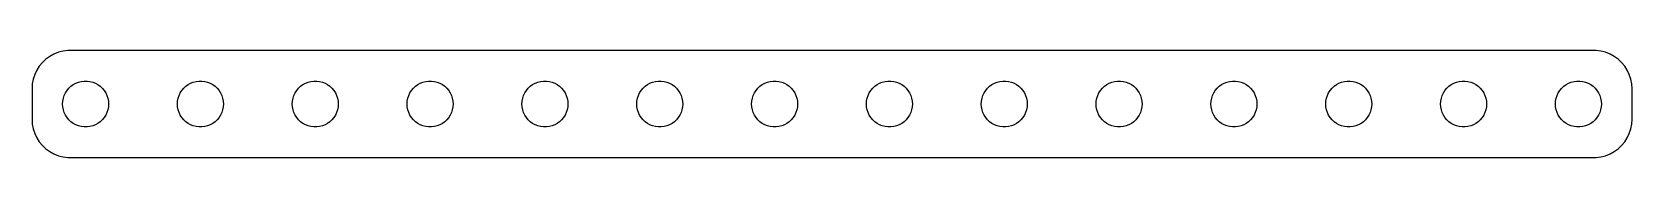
# Model space of a CAD drawing. Header units: metres. Extents: x -104 to 104, y 17 to 31.
import ezdxf

# ---------------------------------------------------------------- set-up
doc = ezdxf.new("R2010")
doc.units = ezdxf.units.M

msp = doc.modelspace()

# ---------------------------------------------------------------- linework, layer by layer
for p, q in [((-103.145, 29.4227), (-103.545, 28.9389)), ((-102.687, 29.8526), (-103.145, 29.4227)), ((-102.179, 30.2216), (-102.687, 29.8526)), ((-101.629, 30.5241), (-102.179, 30.2216)), ((-101.045, 30.7553), (-101.629, 30.5241)), ((-100.437, 30.9114), (-101.045, 30.7553)), ((-99.8139, 30.9901), (-100.437, 30.9114)), ((99.8139, 30.9901), (-99.8139, 30.9901)), ((100.437, 30.9114), (99.8139, 30.9901)), ((101.045, 30.7553), (100.437, 30.9114)), ((101.629, 30.5241), (101.045, 30.7553)), ((102.179, 30.2216), (101.629, 30.5241)), ((102.687, 29.8526), (102.179, 30.2216)), ((103.145, 29.4227), (102.687, 29.8526)), ((103.545, 28.9389), (103.145, 29.4227)), ((-104.343, 27.2434), (-104.461, 26.6267)), ((-104.149, 27.8406), (-104.343, 27.2434)), ((-103.882, 28.4088), (-104.149, 27.8406)), ((-103.545, 28.9389), (-103.882, 28.4088)), ((103.882, 28.4088), (103.545, 28.9389)), ((104.149, 27.8406), (103.882, 28.4088)), ((104.343, 27.2434), (104.149, 27.8406)), ((104.461, 26.6267), (104.343, 27.2434)), ((-104.461, 26.6267), (-104.5, 26)), ((-104.5, 26), (-104.5, 22)), ((-100.406, 24.7461), (-100.289, 25.1044)), ((-100.289, 25.1044), (-100.129, 25.4453)), ((-100.129, 25.4453), (-99.927, 25.7634)), ((-99.927, 25.7634), (-99.6869, 26.0536)), ((-99.6869, 26.0536), (-99.4123, 26.3115)), ((-99.4123, 26.3115), (-99.1075, 26.533)), ((-99.1075, 26.533), (-98.7773, 26.7145)), ((-98.7773, 26.7145), (-98.427, 26.8532)), ((-98.427, 26.8532), (-98.0621, 26.9469)), ((-98.0621, 26.9469), (-97.6884, 26.9941)), ((-97.6884, 26.9941), (-97.3116, 26.9941)), ((-97.3116, 26.9941), (-96.9379, 26.9469)), ((-96.9379, 26.9469), (-96.573, 26.8532)), ((-96.573, 26.8532), (-96.2227, 26.7145)), ((-96.2227, 26.7145), (-95.8925, 26.533)), ((-95.8925, 26.533), (-95.5877, 26.3115)), ((-95.5877, 26.3115), (-95.3131, 26.0536)), ((-95.3131, 26.0536), (-95.073, 25.7634)), ((-95.073, 25.7634), (-94.8711, 25.4453)), ((-94.8711, 25.4453), (-94.7107, 25.1044)), ((-94.7107, 25.1044), (-94.5943, 24.7461)), ((-85.4057, 24.7461), (-85.2893, 25.1044)), ((-85.2893, 25.1044), (-85.1289, 25.4453)), ((-85.1289, 25.4453), (-84.927, 25.7634)), ((-84.927, 25.7634), (-84.6869, 26.0536)), ((-84.6869, 26.0536), (-84.4123, 26.3115)), ((-84.4123, 26.3115), (-84.1075, 26.533)), ((-84.1075, 26.533), (-83.7773, 26.7145)), ((-83.7773, 26.7145), (-83.427, 26.8532)), ((-83.427, 26.8532), (-83.0621, 26.9469)), ((-83.0621, 26.9469), (-82.6884, 26.9941)), ((-82.6884, 26.9941), (-82.3116, 26.9941)), ((-82.3116, 26.9941), (-81.9379, 26.9469)), ((-81.9379, 26.9469), (-81.573, 26.8532)), ((-81.573, 26.8532), (-81.2227, 26.7145)), ((-81.2227, 26.7145), (-80.8925, 26.533)), ((-80.8925, 26.533), (-80.5877, 26.3115)), ((-80.5877, 26.3115), (-80.3131, 26.0536)), ((-80.3131, 26.0536), (-80.073, 25.7634)), ((-80.073, 25.7634), (-79.8711, 25.4453)), ((-79.8711, 25.4453), (-79.7107, 25.1044)), ((-79.7107, 25.1044), (-79.5943, 24.7461)), ((-70.4057, 24.7461), (-70.2893, 25.1044)), ((-70.2893, 25.1044), (-70.1289, 25.4453)), ((-70.1289, 25.4453), (-69.927, 25.7634)), ((-69.927, 25.7634), (-69.6869, 26.0536)), ((-69.6869, 26.0536), (-69.4123, 26.3115)), ((-69.4123, 26.3115), (-69.1075, 26.533)), ((-69.1075, 26.533), (-68.7773, 26.7145)), ((-68.7773, 26.7145), (-68.427, 26.8532)), ((-68.427, 26.8532), (-68.0621, 26.9469)), ((-68.0621, 26.9469), (-67.6884, 26.9941)), ((-67.6884, 26.9941), (-67.3116, 26.9941)), ((-67.3116, 26.9941), (-66.9379, 26.9469)), ((-66.9379, 26.9469), (-66.573, 26.8532)), ((-66.573, 26.8532), (-66.2227, 26.7145)), ((-66.2227, 26.7145), (-65.8925, 26.533)), ((-65.8925, 26.533), (-65.5877, 26.3115)), ((-65.5877, 26.3115), (-65.3131, 26.0536)), ((-65.3131, 26.0536), (-65.073, 25.7634)), ((-65.073, 25.7634), (-64.8711, 25.4453)), ((-64.8711, 25.4453), (-64.7107, 25.1044)), ((-64.7107, 25.1044), (-64.5943, 24.7461)), ((-55.4057, 24.7461), (-55.2893, 25.1044)), ((-55.2893, 25.1044), (-55.1289, 25.4453)), ((-55.1289, 25.4453), (-54.927, 25.7634)), ((-54.927, 25.7634), (-54.6869, 26.0536)), ((-54.6869, 26.0536), (-54.4123, 26.3115)), ((-54.4123, 26.3115), (-54.1075, 26.533)), ((-54.1075, 26.533), (-53.7773, 26.7145)), ((-53.7773, 26.7145), (-53.427, 26.8532)), ((-53.427, 26.8532), (-53.0621, 26.9469)), ((-53.0621, 26.9469), (-52.6884, 26.9941)), ((-52.6884, 26.9941), (-52.3116, 26.9941)), ((-52.3116, 26.9941), (-51.9379, 26.9469)), ((-51.9379, 26.9469), (-51.5729, 26.8532)), ((-51.5729, 26.8532), (-51.2227, 26.7145)), ((-51.2227, 26.7145), (-50.8925, 26.533)), ((-50.8925, 26.533), (-50.5877, 26.3115)), ((-50.5877, 26.3115), (-50.3131, 26.0536)), ((-50.3131, 26.0536), (-50.0729, 25.7634)), ((-50.0729, 25.7634), (-49.8711, 25.4453)), ((-49.8711, 25.4453), (-49.7107, 25.1044)), ((-49.7107, 25.1044), (-49.5942, 24.7461)), ((-40.4057, 24.7461), (-40.2893, 25.1044)), ((-40.2893, 25.1044), (-40.1289, 25.4453)), ((-40.1289, 25.4453), (-39.927, 25.7634)), ((-39.927, 25.7634), (-39.6869, 26.0536)), ((-39.6869, 26.0536), (-39.4123, 26.3115)), ((-39.4123, 26.3115), (-39.1075, 26.533)), ((-39.1075, 26.533), (-38.7773, 26.7145)), ((-38.7773, 26.7145), (-38.427, 26.8532)), ((-38.427, 26.8532), (-38.0621, 26.9469)), ((-38.0621, 26.9469), (-37.6884, 26.9941)), ((-37.6884, 26.9941), (-37.3116, 26.9941)), ((-37.3116, 26.9941), (-36.9379, 26.9469)), ((-36.9379, 26.9469), (-36.5729, 26.8532)), ((-36.5729, 26.8532), (-36.2227, 26.7145)), ((-36.2227, 26.7145), (-35.8925, 26.533)), ((-35.8925, 26.533), (-35.5877, 26.3115)), ((-35.5877, 26.3115), (-35.3131, 26.0536)), ((-35.3131, 26.0536), (-35.0729, 25.7634)), ((-35.0729, 25.7634), (-34.8711, 25.4453)), ((-34.8711, 25.4453), (-34.7107, 25.1044)), ((-34.7107, 25.1044), (-34.5942, 24.7461)), ((-25.4057, 24.7461), (-25.2893, 25.1044)), ((-25.2893, 25.1044), (-25.1289, 25.4453)), ((-25.1289, 25.4453), (-24.927, 25.7634)), ((-24.927, 25.7634), (-24.6869, 26.0536)), ((-24.6869, 26.0536), (-24.4123, 26.3115)), ((-24.4123, 26.3115), (-24.1075, 26.533)), ((-24.1075, 26.533), (-23.7773, 26.7145)), ((-23.7773, 26.7145), (-23.427, 26.8532)), ((-23.427, 26.8532), (-23.0621, 26.9469)), ((-23.0621, 26.9469), (-22.6884, 26.9941)), ((-22.6884, 26.9941), (-22.3116, 26.9941)), ((-22.3116, 26.9941), (-21.9379, 26.9469)), ((-21.9379, 26.9469), (-21.5729, 26.8532)), ((-21.5729, 26.8532), (-21.2227, 26.7145)), ((-21.2227, 26.7145), (-20.8925, 26.533)), ((-20.8925, 26.533), (-20.5877, 26.3115)), ((-20.5877, 26.3115), (-20.3131, 26.0536)), ((-20.3131, 26.0536), (-20.0729, 25.7634)), ((-20.0729, 25.7634), (-19.8711, 25.4453)), ((-19.8711, 25.4453), (-19.7107, 25.1044)), ((-19.7107, 25.1044), (-19.5942, 24.7461)), ((-10.4057, 24.7461), (-10.2893, 25.1044)), ((-10.2893, 25.1044), (-10.1289, 25.4453)), ((-10.1289, 25.4453), (-9.92705, 25.7634)), ((-9.92705, 25.7634), (-9.6869, 26.0536)), ((-9.6869, 26.0536), (-9.41226, 26.3115)), ((-9.41226, 26.3115), (-9.10747, 26.533)), ((-9.10747, 26.533), (-8.77733, 26.7145)), ((-8.77733, 26.7145), (-8.42705, 26.8532)), ((-8.42705, 26.8532), (-8.06213, 26.9469)), ((-8.06213, 26.9469), (-7.68837, 26.9941)), ((-7.68837, 26.9941), (-7.31161, 26.9941)), ((-7.31161, 26.9941), (-6.93785, 26.9469)), ((-6.93785, 26.9469), (-6.57294, 26.8532)), ((-6.57294, 26.8532), (-6.22266, 26.7145)), ((-6.22266, 26.7145), (-5.89252, 26.533)), ((-5.89252, 26.533), (-5.58772, 26.3115)), ((-5.58772, 26.3115), (-5.31308, 26.0536)), ((-5.31308, 26.0536), (-5.07294, 25.7634)), ((-5.07294, 25.7634), (-4.87108, 25.4453)), ((-4.87108, 25.4453), (-4.71066, 25.1044)), ((-4.71066, 25.1044), (-4.59424, 24.7461)), ((4.59424, 24.7461), (4.71066, 25.1044)), ((4.71066, 25.1044), (4.87108, 25.4453)), ((4.87108, 25.4453), (5.07294, 25.7634)), ((5.07294, 25.7634), (5.31308, 26.0536)), ((5.31308, 26.0536), (5.58772, 26.3115)), ((5.58772, 26.3115), (5.89252, 26.533)), ((5.89252, 26.533), (6.22266, 26.7145)), ((6.22266, 26.7145), (6.57294, 26.8532)), ((6.57294, 26.8532), (6.93785, 26.9469)), ((6.93785, 26.9469), (7.31161, 26.9941)), ((7.31161, 26.9941), (7.68837, 26.9941)), ((7.68837, 26.9941), (8.06213, 26.9469)), ((8.06213, 26.9469), (8.42705, 26.8532)), ((8.42705, 26.8532), (8.77733, 26.7145)), ((8.77733, 26.7145), (9.10747, 26.533)), ((9.10747, 26.533), (9.41226, 26.3115)), ((9.41226, 26.3115), (9.6869, 26.0536)), ((9.6869, 26.0536), (9.92705, 25.7634)), ((9.92705, 25.7634), (10.1289, 25.4453)), ((10.1289, 25.4453), (10.2893, 25.1044)), ((10.2893, 25.1044), (10.4057, 24.7461)), ((19.5942, 24.7461), (19.7107, 25.1044)), ((19.7107, 25.1044), (19.8711, 25.4453)), ((19.8711, 25.4453), (20.0729, 25.7634)), ((20.0729, 25.7634), (20.3131, 26.0536)), ((20.3131, 26.0536), (20.5877, 26.3115)), ((20.5877, 26.3115), (20.8925, 26.533)), ((20.8925, 26.533), (21.2227, 26.7145)), ((21.2227, 26.7145), (21.5729, 26.8532)), ((21.5729, 26.8532), (21.9379, 26.9469)), ((21.9379, 26.9469), (22.3116, 26.9941)), ((22.3116, 26.9941), (22.6884, 26.9941)), ((22.6884, 26.9941), (23.0621, 26.9469)), ((23.0621, 26.9469), (23.427, 26.8532)), ((23.427, 26.8532), (23.7773, 26.7145)), ((23.7773, 26.7145), (24.1075, 26.533)), ((24.1075, 26.533), (24.4123, 26.3115)), ((24.4123, 26.3115), (24.6869, 26.0536)), ((24.6869, 26.0536), (24.927, 25.7634)), ((24.927, 25.7634), (25.1289, 25.4453)), ((25.1289, 25.4453), (25.2893, 25.1044)), ((25.2893, 25.1044), (25.4057, 24.7461)), ((34.5942, 24.7461), (34.7107, 25.1044)), ((34.7107, 25.1044), (34.8711, 25.4453)), ((34.8711, 25.4453), (35.0729, 25.7634)), ((35.0729, 25.7634), (35.3131, 26.0536)), ((35.3131, 26.0536), (35.5877, 26.3115)), ((35.5877, 26.3115), (35.8925, 26.533)), ((35.8925, 26.533), (36.2227, 26.7145)), ((36.2227, 26.7145), (36.5729, 26.8532)), ((36.5729, 26.8532), (36.9379, 26.9469)), ((36.9379, 26.9469), (37.3116, 26.9941)), ((37.3116, 26.9941), (37.6884, 26.9941)), ((37.6884, 26.9941), (38.0621, 26.9469)), ((38.0621, 26.9469), (38.427, 26.8532)), ((38.427, 26.8532), (38.7773, 26.7145)), ((38.7773, 26.7145), (39.1075, 26.533)), ((39.1075, 26.533), (39.4123, 26.3115)), ((39.4123, 26.3115), (39.6869, 26.0536)), ((39.6869, 26.0536), (39.927, 25.7634)), ((39.927, 25.7634), (40.1289, 25.4453)), ((40.1289, 25.4453), (40.2893, 25.1044)), ((40.2893, 25.1044), (40.4057, 24.7461)), ((49.5942, 24.7461), (49.7107, 25.1044)), ((49.7107, 25.1044), (49.8711, 25.4453)), ((49.8711, 25.4453), (50.0729, 25.7634)), ((50.0729, 25.7634), (50.3131, 26.0536)), ((50.3131, 26.0536), (50.5877, 26.3115)), ((50.5877, 26.3115), (50.8925, 26.533)), ((50.8925, 26.533), (51.2227, 26.7145)), ((51.2227, 26.7145), (51.5729, 26.8532)), ((51.5729, 26.8532), (51.9379, 26.9469)), ((51.9379, 26.9469), (52.3116, 26.9941)), ((52.3116, 26.9941), (52.6884, 26.9941)), ((52.6884, 26.9941), (53.0621, 26.9469)), ((53.0621, 26.9469), (53.427, 26.8532)), ((53.427, 26.8532), (53.7773, 26.7145)), ((53.7773, 26.7145), (54.1075, 26.533)), ((54.1075, 26.533), (54.4123, 26.3115)), ((54.4123, 26.3115), (54.6869, 26.0536)), ((54.6869, 26.0536), (54.927, 25.7634)), ((54.927, 25.7634), (55.1289, 25.4453)), ((55.1289, 25.4453), (55.2893, 25.1044)), ((55.2893, 25.1044), (55.4057, 24.7461)), ((64.5943, 24.7461), (64.7107, 25.1044)), ((64.7107, 25.1044), (64.8711, 25.4453)), ((64.8711, 25.4453), (65.073, 25.7634)), ((65.073, 25.7634), (65.3131, 26.0536)), ((65.3131, 26.0536), (65.5877, 26.3115)), ((65.5877, 26.3115), (65.8925, 26.533)), ((65.8925, 26.533), (66.2227, 26.7145)), ((66.2227, 26.7145), (66.573, 26.8532)), ((66.573, 26.8532), (66.9379, 26.9469)), ((66.9379, 26.9469), (67.3116, 26.9941)), ((67.3116, 26.9941), (67.6884, 26.9941)), ((67.6884, 26.9941), (68.0621, 26.9469)), ((68.0621, 26.9469), (68.427, 26.8532)), ((68.427, 26.8532), (68.7773, 26.7145)), ((68.7773, 26.7145), (69.1075, 26.533)), ((69.1075, 26.533), (69.4123, 26.3115)), ((69.4123, 26.3115), (69.6869, 26.0536)), ((69.6869, 26.0536), (69.927, 25.7634)), ((69.927, 25.7634), (70.1289, 25.4453)), ((70.1289, 25.4453), (70.2893, 25.1044)), ((70.2893, 25.1044), (70.4057, 24.7461)), ((79.5943, 24.7461), (79.7107, 25.1044)), ((79.7107, 25.1044), (79.8711, 25.4453)), ((79.8711, 25.4453), (80.073, 25.7634)), ((80.073, 25.7634), (80.3131, 26.0536)), ((80.3131, 26.0536), (80.5877, 26.3115)), ((80.5877, 26.3115), (80.8925, 26.533)), ((80.8925, 26.533), (81.2227, 26.7145)), ((81.2227, 26.7145), (81.573, 26.8532)), ((81.573, 26.8532), (81.9379, 26.9469)), ((81.9379, 26.9469), (82.3116, 26.9941)), ((82.3116, 26.9941), (82.6884, 26.9941)), ((82.6884, 26.9941), (83.0621, 26.9469)), ((83.0621, 26.9469), (83.427, 26.8532)), ((83.427, 26.8532), (83.7773, 26.7145)), ((83.7773, 26.7145), (84.1075, 26.533)), ((84.1075, 26.533), (84.4123, 26.3115)), ((84.4123, 26.3115), (84.6869, 26.0536)), ((84.6869, 26.0536), (84.927, 25.7634)), ((84.927, 25.7634), (85.1289, 25.4453)), ((85.1289, 25.4453), (85.2893, 25.1044)), ((85.2893, 25.1044), (85.4057, 24.7461)), ((94.5943, 24.7461), (94.7107, 25.1044)), ((94.7107, 25.1044), (94.8711, 25.4453)), ((94.8711, 25.4453), (95.073, 25.7634)), ((95.073, 25.7634), (95.3131, 26.0536)), ((95.3131, 26.0536), (95.5877, 26.3115)), ((95.5877, 26.3115), (95.8925, 26.533)), ((95.8925, 26.533), (96.2227, 26.7145)), ((96.2227, 26.7145), (96.573, 26.8532)), ((96.573, 26.8532), (96.9379, 26.9469)), ((96.9379, 26.9469), (97.3116, 26.9941)), ((97.3116, 26.9941), (97.6884, 26.9941)), ((97.6884, 26.9941), (98.0621, 26.9469)), ((98.0621, 26.9469), (98.427, 26.8532)), ((98.427, 26.8532), (98.7773, 26.7145)), ((98.7773, 26.7145), (99.1075, 26.533)), ((99.1075, 26.533), (99.4123, 26.3115)), ((99.4123, 26.3115), (99.6869, 26.0536)), ((99.6869, 26.0536), (99.927, 25.7634)), ((99.927, 25.7634), (100.129, 25.4453)), ((100.129, 25.4453), (100.289, 25.1044)), ((100.289, 25.1044), (100.406, 24.7461)), ((104.5, 26), (104.461, 26.6267)), ((104.5, 22), (104.5, 26)), ((-100.5, 24), (-100.476, 24.376)), ((-100.476, 23.624), (-100.5, 24)), ((-100.476, 24.376), (-100.406, 24.7461)), ((-100.406, 23.2539), (-100.476, 23.624)), ((-100.289, 22.8956), (-100.406, 23.2539)), ((-94.5943, 23.2539), (-94.7107, 22.8956)), ((-94.5943, 24.7461), (-94.5237, 24.376)), ((-94.5237, 23.624), (-94.5943, 23.2539)), ((-94.5237, 24.376), (-94.5, 24)), ((-94.5, 24), (-94.5237, 23.624)), ((-85.5, 24), (-85.4763, 24.376)), ((-85.4763, 23.624), (-85.5, 24)), ((-85.4763, 24.376), (-85.4057, 24.7461)), ((-85.4057, 23.2539), (-85.4763, 23.624)), ((-85.2893, 22.8956), (-85.4057, 23.2539)), ((-79.5943, 23.2539), (-79.7107, 22.8956)), ((-79.5943, 24.7461), (-79.5237, 24.376)), ((-79.5237, 23.624), (-79.5943, 23.2539)), ((-79.5237, 24.376), (-79.5, 24)), ((-79.5, 24), (-79.5237, 23.624)), ((-70.5, 24), (-70.4763, 24.376)), ((-70.4763, 23.624), (-70.5, 24)), ((-70.4763, 24.376), (-70.4057, 24.7461)), ((-70.4057, 23.2539), (-70.4763, 23.624)), ((-70.2893, 22.8956), (-70.4057, 23.2539)), ((-64.5943, 23.2539), (-64.7107, 22.8956)), ((-64.5943, 24.7461), (-64.5237, 24.376)), ((-64.5237, 23.624), (-64.5943, 23.2539)), ((-64.5237, 24.376), (-64.5, 24)), ((-64.5, 24), (-64.5237, 23.624)), ((-55.5, 24), (-55.4763, 24.376)), ((-55.4763, 23.624), (-55.5, 24)), ((-55.4763, 24.376), (-55.4057, 24.7461)), ((-55.4057, 23.2539), (-55.4763, 23.624)), ((-55.2893, 22.8956), (-55.4057, 23.2539)), ((-49.5942, 23.2539), (-49.7107, 22.8956)), ((-49.5942, 24.7461), (-49.5237, 24.376)), ((-49.5237, 23.624), (-49.5942, 23.2539)), ((-49.5237, 24.376), (-49.5, 24)), ((-49.5, 24), (-49.5237, 23.624)), ((-40.5, 24), (-40.4763, 24.376)), ((-40.4763, 23.624), (-40.5, 24)), ((-40.4763, 24.376), (-40.4057, 24.7461)), ((-40.4057, 23.2539), (-40.4763, 23.624)), ((-40.2893, 22.8956), (-40.4057, 23.2539)), ((-34.5942, 23.2539), (-34.7107, 22.8956)), ((-34.5942, 24.7461), (-34.5237, 24.376)), ((-34.5237, 23.624), (-34.5942, 23.2539)), ((-34.5237, 24.376), (-34.5, 24)), ((-34.5, 24), (-34.5237, 23.624)), ((-25.5, 24), (-25.4763, 24.376)), ((-25.4763, 23.624), (-25.5, 24)), ((-25.4763, 24.376), (-25.4057, 24.7461)), ((-25.4057, 23.2539), (-25.4763, 23.624)), ((-25.2893, 22.8956), (-25.4057, 23.2539)), ((-19.5942, 23.2539), (-19.7107, 22.8956)), ((-19.5942, 24.7461), (-19.5237, 24.376)), ((-19.5237, 23.624), (-19.5942, 23.2539)), ((-19.5237, 24.376), (-19.5, 24)), ((-19.5, 24), (-19.5237, 23.624)), ((-10.5, 24), (-10.4763, 24.376)), ((-10.4763, 23.624), (-10.5, 24)), ((-10.4763, 24.376), (-10.4057, 24.7461)), ((-10.4057, 23.2539), (-10.4763, 23.624)), ((-10.2893, 22.8956), (-10.4057, 23.2539)), ((-4.59424, 23.2539), (-4.71066, 22.8956)), ((-4.59424, 24.7461), (-4.52365, 24.376)), ((-4.52365, 23.624), (-4.59424, 23.2539)), ((-4.52365, 24.376), (-4.5, 24)), ((-4.5, 24), (-4.52365, 23.624)), ((4.5, 24), (4.52365, 24.376)), ((4.52365, 23.624), (4.5, 24)), ((4.52365, 24.376), (4.59424, 24.7461)), ((4.59424, 23.2539), (4.52365, 23.624)), ((4.71066, 22.8956), (4.59424, 23.2539)), ((10.4057, 23.2539), (10.2893, 22.8956)), ((10.4057, 24.7461), (10.4763, 24.376)), ((10.4763, 23.624), (10.4057, 23.2539)), ((10.4763, 24.376), (10.5, 24)), ((10.5, 24), (10.4763, 23.624)), ((19.5, 24), (19.5237, 24.376)), ((19.5237, 23.624), (19.5, 24)), ((19.5237, 24.376), (19.5942, 24.7461)), ((19.5942, 23.2539), (19.5237, 23.624)), ((19.7107, 22.8956), (19.5942, 23.2539)), ((25.4057, 23.2539), (25.2893, 22.8956)), ((25.4057, 24.7461), (25.4763, 24.376)), ((25.4763, 23.624), (25.4057, 23.2539)), ((25.4763, 24.376), (25.5, 24)), ((25.5, 24), (25.4763, 23.624)), ((34.5, 24), (34.5237, 24.376)), ((34.5237, 23.624), (34.5, 24)), ((34.5237, 24.376), (34.5942, 24.7461)), ((34.5942, 23.2539), (34.5237, 23.624)), ((34.7107, 22.8956), (34.5942, 23.2539)), ((40.4057, 23.2539), (40.2893, 22.8956)), ((40.4057, 24.7461), (40.4763, 24.376)), ((40.4763, 23.624), (40.4057, 23.2539)), ((40.4763, 24.376), (40.5, 24)), ((40.5, 24), (40.4763, 23.624)), ((49.5, 24), (49.5237, 24.376)), ((49.5237, 23.624), (49.5, 24)), ((49.5237, 24.376), (49.5942, 24.7461)), ((49.5942, 23.2539), (49.5237, 23.624)), ((49.7107, 22.8956), (49.5942, 23.2539)), ((55.4057, 23.2539), (55.2893, 22.8956)), ((55.4057, 24.7461), (55.4763, 24.376)), ((55.4763, 23.624), (55.4057, 23.2539)), ((55.4763, 24.376), (55.5, 24)), ((55.5, 24), (55.4763, 23.624)), ((64.5, 24), (64.5237, 24.376)), ((64.5237, 23.624), (64.5, 24)), ((64.5237, 24.376), (64.5943, 24.7461)), ((64.5943, 23.2539), (64.5237, 23.624)), ((64.7107, 22.8956), (64.5943, 23.2539)), ((70.4057, 23.2539), (70.2893, 22.8956)), ((70.4057, 24.7461), (70.4763, 24.376)), ((70.4763, 23.624), (70.4057, 23.2539)), ((70.4763, 24.376), (70.5, 24)), ((70.5, 24), (70.4763, 23.624)), ((79.5, 24), (79.5237, 24.376)), ((79.5237, 23.624), (79.5, 24)), ((79.5237, 24.376), (79.5943, 24.7461)), ((79.5943, 23.2539), (79.5237, 23.624)), ((79.7107, 22.8956), (79.5943, 23.2539)), ((85.4057, 23.2539), (85.2893, 22.8956)), ((85.4057, 24.7461), (85.4763, 24.376)), ((85.4763, 23.624), (85.4057, 23.2539)), ((85.4763, 24.376), (85.5, 24)), ((85.5, 24), (85.4763, 23.624)), ((94.5, 24), (94.5237, 24.376)), ((94.5237, 23.624), (94.5, 24)), ((94.5237, 24.376), (94.5943, 24.7461)), ((94.5943, 23.2539), (94.5237, 23.624)), ((94.7107, 22.8956), (94.5943, 23.2539)), ((100.406, 23.2539), (100.289, 22.8956)), ((100.406, 24.7461), (100.476, 24.376)), ((100.476, 23.624), (100.406, 23.2539)), ((100.476, 24.376), (100.5, 24)), ((100.5, 24), (100.476, 23.624)), ((-104.5, 22), (-104.461, 21.3733)), ((-104.461, 21.3733), (-104.343, 20.7566)), ((-100.129, 22.5547), (-100.289, 22.8956)), ((-99.927, 22.2366), (-100.129, 22.5547)), ((-99.6869, 21.9464), (-99.927, 22.2366)), ((-99.4123, 21.6885), (-99.6869, 21.9464)), ((-99.1075, 21.467), (-99.4123, 21.6885)), ((-98.7773, 21.2855), (-99.1075, 21.467)), ((-98.427, 21.1468), (-98.7773, 21.2855)), ((-98.0621, 21.0531), (-98.427, 21.1468)), ((-97.6884, 21.0059), (-98.0621, 21.0531)), ((-97.3116, 21.0059), (-97.6884, 21.0059)), ((-96.9379, 21.0531), (-97.3116, 21.0059)), ((-96.573, 21.1468), (-96.9379, 21.0531)), ((-96.2227, 21.2855), (-96.573, 21.1468)), ((-95.8925, 21.467), (-96.2227, 21.2855)), ((-95.5877, 21.6885), (-95.8925, 21.467)), ((-95.3131, 21.9464), (-95.5877, 21.6885)), ((-95.073, 22.2366), (-95.3131, 21.9464)), ((-94.8711, 22.5547), (-95.073, 22.2366)), ((-94.7107, 22.8956), (-94.8711, 22.5547)), ((-85.1289, 22.5547), (-85.2893, 22.8956)), ((-84.927, 22.2366), (-85.1289, 22.5547)), ((-84.6869, 21.9464), (-84.927, 22.2366)), ((-84.4123, 21.6885), (-84.6869, 21.9464)), ((-84.1075, 21.467), (-84.4123, 21.6885)), ((-83.7773, 21.2855), (-84.1075, 21.467)), ((-83.427, 21.1468), (-83.7773, 21.2855)), ((-83.0621, 21.0531), (-83.427, 21.1468)), ((-82.6884, 21.0059), (-83.0621, 21.0531)), ((-82.3116, 21.0059), (-82.6884, 21.0059)), ((-81.9379, 21.0531), (-82.3116, 21.0059)), ((-81.573, 21.1468), (-81.9379, 21.0531)), ((-81.2227, 21.2855), (-81.573, 21.1468)), ((-80.8925, 21.467), (-81.2227, 21.2855)), ((-80.5877, 21.6885), (-80.8925, 21.467)), ((-80.3131, 21.9464), (-80.5877, 21.6885)), ((-80.073, 22.2366), (-80.3131, 21.9464)), ((-79.8711, 22.5547), (-80.073, 22.2366)), ((-79.7107, 22.8956), (-79.8711, 22.5547)), ((-70.1289, 22.5547), (-70.2893, 22.8956)), ((-69.927, 22.2366), (-70.1289, 22.5547)), ((-69.6869, 21.9464), (-69.927, 22.2366)), ((-69.4123, 21.6885), (-69.6869, 21.9464)), ((-69.1075, 21.467), (-69.4123, 21.6885)), ((-68.7773, 21.2855), (-69.1075, 21.467)), ((-68.427, 21.1468), (-68.7773, 21.2855)), ((-68.0621, 21.0531), (-68.427, 21.1468)), ((-67.6884, 21.0059), (-68.0621, 21.0531)), ((-67.3116, 21.0059), (-67.6884, 21.0059)), ((-66.9379, 21.0531), (-67.3116, 21.0059)), ((-66.573, 21.1468), (-66.9379, 21.0531)), ((-66.2227, 21.2855), (-66.573, 21.1468)), ((-65.8925, 21.467), (-66.2227, 21.2855)), ((-65.5877, 21.6885), (-65.8925, 21.467)), ((-65.3131, 21.9464), (-65.5877, 21.6885)), ((-65.073, 22.2366), (-65.3131, 21.9464)), ((-64.8711, 22.5547), (-65.073, 22.2366)), ((-64.7107, 22.8956), (-64.8711, 22.5547)), ((-55.1289, 22.5547), (-55.2893, 22.8956)), ((-54.927, 22.2366), (-55.1289, 22.5547)), ((-54.6869, 21.9464), (-54.927, 22.2366)), ((-54.4123, 21.6885), (-54.6869, 21.9464)), ((-54.1075, 21.467), (-54.4123, 21.6885)), ((-53.7773, 21.2855), (-54.1075, 21.467)), ((-53.427, 21.1468), (-53.7773, 21.2855)), ((-53.0621, 21.0531), (-53.427, 21.1468)), ((-52.6884, 21.0059), (-53.0621, 21.0531)), ((-52.3116, 21.0059), (-52.6884, 21.0059)), ((-51.9379, 21.0531), (-52.3116, 21.0059)), ((-51.5729, 21.1468), (-51.9379, 21.0531)), ((-51.2227, 21.2855), (-51.5729, 21.1468)), ((-50.8925, 21.467), (-51.2227, 21.2855)), ((-50.5877, 21.6885), (-50.8925, 21.467)), ((-50.3131, 21.9464), (-50.5877, 21.6885)), ((-50.0729, 22.2366), (-50.3131, 21.9464)), ((-49.8711, 22.5547), (-50.0729, 22.2366)), ((-49.7107, 22.8956), (-49.8711, 22.5547)), ((-40.1289, 22.5547), (-40.2893, 22.8956)), ((-39.927, 22.2366), (-40.1289, 22.5547)), ((-39.6869, 21.9464), (-39.927, 22.2366)), ((-39.4123, 21.6885), (-39.6869, 21.9464)), ((-39.1075, 21.467), (-39.4123, 21.6885)), ((-38.7773, 21.2855), (-39.1075, 21.467)), ((-38.427, 21.1468), (-38.7773, 21.2855)), ((-38.0621, 21.0531), (-38.427, 21.1468)), ((-37.6884, 21.0059), (-38.0621, 21.0531)), ((-37.3116, 21.0059), (-37.6884, 21.0059)), ((-36.9379, 21.0531), (-37.3116, 21.0059)), ((-36.5729, 21.1468), (-36.9379, 21.0531)), ((-36.2227, 21.2855), (-36.5729, 21.1468)), ((-35.8925, 21.467), (-36.2227, 21.2855)), ((-35.5877, 21.6885), (-35.8925, 21.467)), ((-35.3131, 21.9464), (-35.5877, 21.6885)), ((-35.0729, 22.2366), (-35.3131, 21.9464)), ((-34.8711, 22.5547), (-35.0729, 22.2366)), ((-34.7107, 22.8956), (-34.8711, 22.5547)), ((-25.1289, 22.5547), (-25.2893, 22.8956)), ((-24.927, 22.2366), (-25.1289, 22.5547)), ((-24.6869, 21.9464), (-24.927, 22.2366)), ((-24.4123, 21.6885), (-24.6869, 21.9464)), ((-24.1075, 21.467), (-24.4123, 21.6885)), ((-23.7773, 21.2855), (-24.1075, 21.467)), ((-23.427, 21.1468), (-23.7773, 21.2855)), ((-23.0621, 21.0531), (-23.427, 21.1468)), ((-22.6884, 21.0059), (-23.0621, 21.0531)), ((-22.3116, 21.0059), (-22.6884, 21.0059)), ((-21.9379, 21.0531), (-22.3116, 21.0059)), ((-21.5729, 21.1468), (-21.9379, 21.0531)), ((-21.2227, 21.2855), (-21.5729, 21.1468)), ((-20.8925, 21.467), (-21.2227, 21.2855)), ((-20.5877, 21.6885), (-20.8925, 21.467)), ((-20.3131, 21.9464), (-20.5877, 21.6885)), ((-20.0729, 22.2366), (-20.3131, 21.9464)), ((-19.8711, 22.5547), (-20.0729, 22.2366)), ((-19.7107, 22.8956), (-19.8711, 22.5547)), ((-10.1289, 22.5547), (-10.2893, 22.8956)), ((-9.92705, 22.2366), (-10.1289, 22.5547)), ((-9.6869, 21.9464), (-9.92705, 22.2366)), ((-9.41226, 21.6885), (-9.6869, 21.9464)), ((-9.10747, 21.467), (-9.41226, 21.6885)), ((-8.77733, 21.2855), (-9.10747, 21.467)), ((-8.42705, 21.1468), (-8.77733, 21.2855)), ((-8.06213, 21.0531), (-8.42705, 21.1468)), ((-7.68837, 21.0059), (-8.06213, 21.0531)), ((-7.31161, 21.0059), (-7.68837, 21.0059)), ((-6.93785, 21.0531), (-7.31161, 21.0059)), ((-6.57294, 21.1468), (-6.93785, 21.0531)), ((-6.22266, 21.2855), (-6.57294, 21.1468)), ((-5.89252, 21.467), (-6.22266, 21.2855)), ((-5.58772, 21.6885), (-5.89252, 21.467)), ((-5.31308, 21.9464), (-5.58772, 21.6885)), ((-5.07294, 22.2366), (-5.31308, 21.9464)), ((-4.87108, 22.5547), (-5.07294, 22.2366)), ((-4.71066, 22.8956), (-4.87108, 22.5547)), ((4.87108, 22.5547), (4.71066, 22.8956)), ((5.07294, 22.2366), (4.87108, 22.5547)), ((5.31308, 21.9464), (5.07294, 22.2366)), ((5.58772, 21.6885), (5.31308, 21.9464)), ((5.89252, 21.467), (5.58772, 21.6885)), ((6.22266, 21.2855), (5.89252, 21.467)), ((6.57294, 21.1468), (6.22266, 21.2855)), ((6.93785, 21.0531), (6.57294, 21.1468)), ((7.31161, 21.0059), (6.93785, 21.0531)), ((7.68837, 21.0059), (7.31161, 21.0059)), ((8.06213, 21.0531), (7.68837, 21.0059)), ((8.42705, 21.1468), (8.06213, 21.0531)), ((8.77733, 21.2855), (8.42705, 21.1468)), ((9.10747, 21.467), (8.77733, 21.2855)), ((9.41226, 21.6885), (9.10747, 21.467)), ((9.6869, 21.9464), (9.41226, 21.6885)), ((9.92705, 22.2366), (9.6869, 21.9464)), ((10.1289, 22.5547), (9.92705, 22.2366)), ((10.2893, 22.8956), (10.1289, 22.5547)), ((19.8711, 22.5547), (19.7107, 22.8956)), ((20.0729, 22.2366), (19.8711, 22.5547)), ((20.3131, 21.9464), (20.0729, 22.2366)), ((20.5877, 21.6885), (20.3131, 21.9464)), ((20.8925, 21.467), (20.5877, 21.6885)), ((21.2227, 21.2855), (20.8925, 21.467)), ((21.5729, 21.1468), (21.2227, 21.2855)), ((21.9379, 21.0531), (21.5729, 21.1468)), ((22.3116, 21.0059), (21.9379, 21.0531)), ((22.6884, 21.0059), (22.3116, 21.0059)), ((23.0621, 21.0531), (22.6884, 21.0059)), ((23.427, 21.1468), (23.0621, 21.0531)), ((23.7773, 21.2855), (23.427, 21.1468)), ((24.1075, 21.467), (23.7773, 21.2855)), ((24.4123, 21.6885), (24.1075, 21.467)), ((24.6869, 21.9464), (24.4123, 21.6885)), ((24.927, 22.2366), (24.6869, 21.9464)), ((25.1289, 22.5547), (24.927, 22.2366)), ((25.2893, 22.8956), (25.1289, 22.5547)), ((34.8711, 22.5547), (34.7107, 22.8956)), ((35.0729, 22.2366), (34.8711, 22.5547)), ((35.3131, 21.9464), (35.0729, 22.2366)), ((35.5877, 21.6885), (35.3131, 21.9464)), ((35.8925, 21.467), (35.5877, 21.6885)), ((36.2227, 21.2855), (35.8925, 21.467)), ((36.5729, 21.1468), (36.2227, 21.2855)), ((36.9379, 21.0531), (36.5729, 21.1468)), ((37.3116, 21.0059), (36.9379, 21.0531)), ((37.6884, 21.0059), (37.3116, 21.0059)), ((38.0621, 21.0531), (37.6884, 21.0059)), ((38.427, 21.1468), (38.0621, 21.0531)), ((38.7773, 21.2855), (38.427, 21.1468)), ((39.1075, 21.467), (38.7773, 21.2855)), ((39.4123, 21.6885), (39.1075, 21.467)), ((39.6869, 21.9464), (39.4123, 21.6885)), ((39.927, 22.2366), (39.6869, 21.9464)), ((40.1289, 22.5547), (39.927, 22.2366)), ((40.2893, 22.8956), (40.1289, 22.5547)), ((49.8711, 22.5547), (49.7107, 22.8956)), ((50.0729, 22.2366), (49.8711, 22.5547)), ((50.3131, 21.9464), (50.0729, 22.2366)), ((50.5877, 21.6885), (50.3131, 21.9464)), ((50.8925, 21.467), (50.5877, 21.6885)), ((51.2227, 21.2855), (50.8925, 21.467)), ((51.5729, 21.1468), (51.2227, 21.2855)), ((51.9379, 21.0531), (51.5729, 21.1468)), ((52.3116, 21.0059), (51.9379, 21.0531)), ((52.6884, 21.0059), (52.3116, 21.0059)), ((53.0621, 21.0531), (52.6884, 21.0059)), ((53.427, 21.1468), (53.0621, 21.0531)), ((53.7773, 21.2855), (53.427, 21.1468)), ((54.1075, 21.467), (53.7773, 21.2855)), ((54.4123, 21.6885), (54.1075, 21.467)), ((54.6869, 21.9464), (54.4123, 21.6885)), ((54.927, 22.2366), (54.6869, 21.9464)), ((55.1289, 22.5547), (54.927, 22.2366)), ((55.2893, 22.8956), (55.1289, 22.5547)), ((64.8711, 22.5547), (64.7107, 22.8956)), ((65.073, 22.2366), (64.8711, 22.5547)), ((65.3131, 21.9464), (65.073, 22.2366)), ((65.5877, 21.6885), (65.3131, 21.9464)), ((65.8925, 21.467), (65.5877, 21.6885)), ((66.2227, 21.2855), (65.8925, 21.467)), ((66.573, 21.1468), (66.2227, 21.2855)), ((66.9379, 21.0531), (66.573, 21.1468)), ((67.3116, 21.0059), (66.9379, 21.0531)), ((67.6884, 21.0059), (67.3116, 21.0059)), ((68.0621, 21.0531), (67.6884, 21.0059)), ((68.427, 21.1468), (68.0621, 21.0531)), ((68.7773, 21.2855), (68.427, 21.1468)), ((69.1075, 21.467), (68.7773, 21.2855)), ((69.4123, 21.6885), (69.1075, 21.467)), ((69.6869, 21.9464), (69.4123, 21.6885)), ((69.927, 22.2366), (69.6869, 21.9464)), ((70.1289, 22.5547), (69.927, 22.2366)), ((70.2893, 22.8956), (70.1289, 22.5547)), ((79.8711, 22.5547), (79.7107, 22.8956)), ((80.073, 22.2366), (79.8711, 22.5547)), ((80.3131, 21.9464), (80.073, 22.2366)), ((80.5877, 21.6885), (80.3131, 21.9464)), ((80.8925, 21.467), (80.5877, 21.6885)), ((81.2227, 21.2855), (80.8925, 21.467)), ((81.573, 21.1468), (81.2227, 21.2855)), ((81.9379, 21.0531), (81.573, 21.1468)), ((82.3116, 21.0059), (81.9379, 21.0531)), ((82.6884, 21.0059), (82.3116, 21.0059)), ((83.0621, 21.0531), (82.6884, 21.0059)), ((83.427, 21.1468), (83.0621, 21.0531)), ((83.7773, 21.2855), (83.427, 21.1468)), ((84.1075, 21.467), (83.7773, 21.2855)), ((84.4123, 21.6885), (84.1075, 21.467)), ((84.6869, 21.9464), (84.4123, 21.6885)), ((84.927, 22.2366), (84.6869, 21.9464)), ((85.1289, 22.5547), (84.927, 22.2366)), ((85.2893, 22.8956), (85.1289, 22.5547)), ((94.8711, 22.5547), (94.7107, 22.8956)), ((95.073, 22.2366), (94.8711, 22.5547)), ((95.3131, 21.9464), (95.073, 22.2366)), ((95.5877, 21.6885), (95.3131, 21.9464)), ((95.8925, 21.467), (95.5877, 21.6885)), ((96.2227, 21.2855), (95.8925, 21.467)), ((96.573, 21.1468), (96.2227, 21.2855)), ((96.9379, 21.0531), (96.573, 21.1468)), ((97.3116, 21.0059), (96.9379, 21.0531)), ((97.6884, 21.0059), (97.3116, 21.0059)), ((98.0621, 21.0531), (97.6884, 21.0059)), ((98.427, 21.1468), (98.0621, 21.0531)), ((98.7773, 21.2855), (98.427, 21.1468)), ((99.1075, 21.467), (98.7773, 21.2855)), ((99.4123, 21.6885), (99.1075, 21.467)), ((99.6869, 21.9464), (99.4123, 21.6885)), ((99.927, 22.2366), (99.6869, 21.9464)), ((100.129, 22.5547), (99.927, 22.2366)), ((100.289, 22.8956), (100.129, 22.5547)), ((104.343, 20.7566), (104.461, 21.3733)), ((104.461, 21.3733), (104.5, 22)), ((-104.343, 20.7566), (-104.149, 20.1594)), ((-104.149, 20.1594), (-103.882, 19.5912)), ((-103.882, 19.5912), (-103.545, 19.0611)), ((-103.545, 19.0611), (-103.145, 18.5773)), ((103.145, 18.5773), (103.545, 19.0611)), ((103.545, 19.0611), (103.882, 19.5912)), ((103.882, 19.5912), (104.149, 20.1594)), ((104.149, 20.1594), (104.343, 20.7566)), ((-103.145, 18.5773), (-102.687, 18.1474)), ((-102.687, 18.1474), (-102.179, 17.7784)), ((-102.179, 17.7784), (-101.629, 17.4759)), ((-101.629, 17.4759), (-101.045, 17.2447)), ((-101.045, 17.2447), (-100.437, 17.0886)), ((-100.437, 17.0886), (-99.8139, 17.0099)), ((-99.8139, 17.0099), (99.8139, 17.0099)), ((99.8139, 17.0099), (100.437, 17.0886)), ((100.437, 17.0886), (101.045, 17.2447)), ((101.045, 17.2447), (101.629, 17.4759)), ((101.629, 17.4759), (102.179, 17.7784)), ((102.179, 17.7784), (102.687, 18.1474)), ((102.687, 18.1474), (103.145, 18.5773))]:
    msp.add_line(p, q)

doc.saveas('drawing.dxf')
